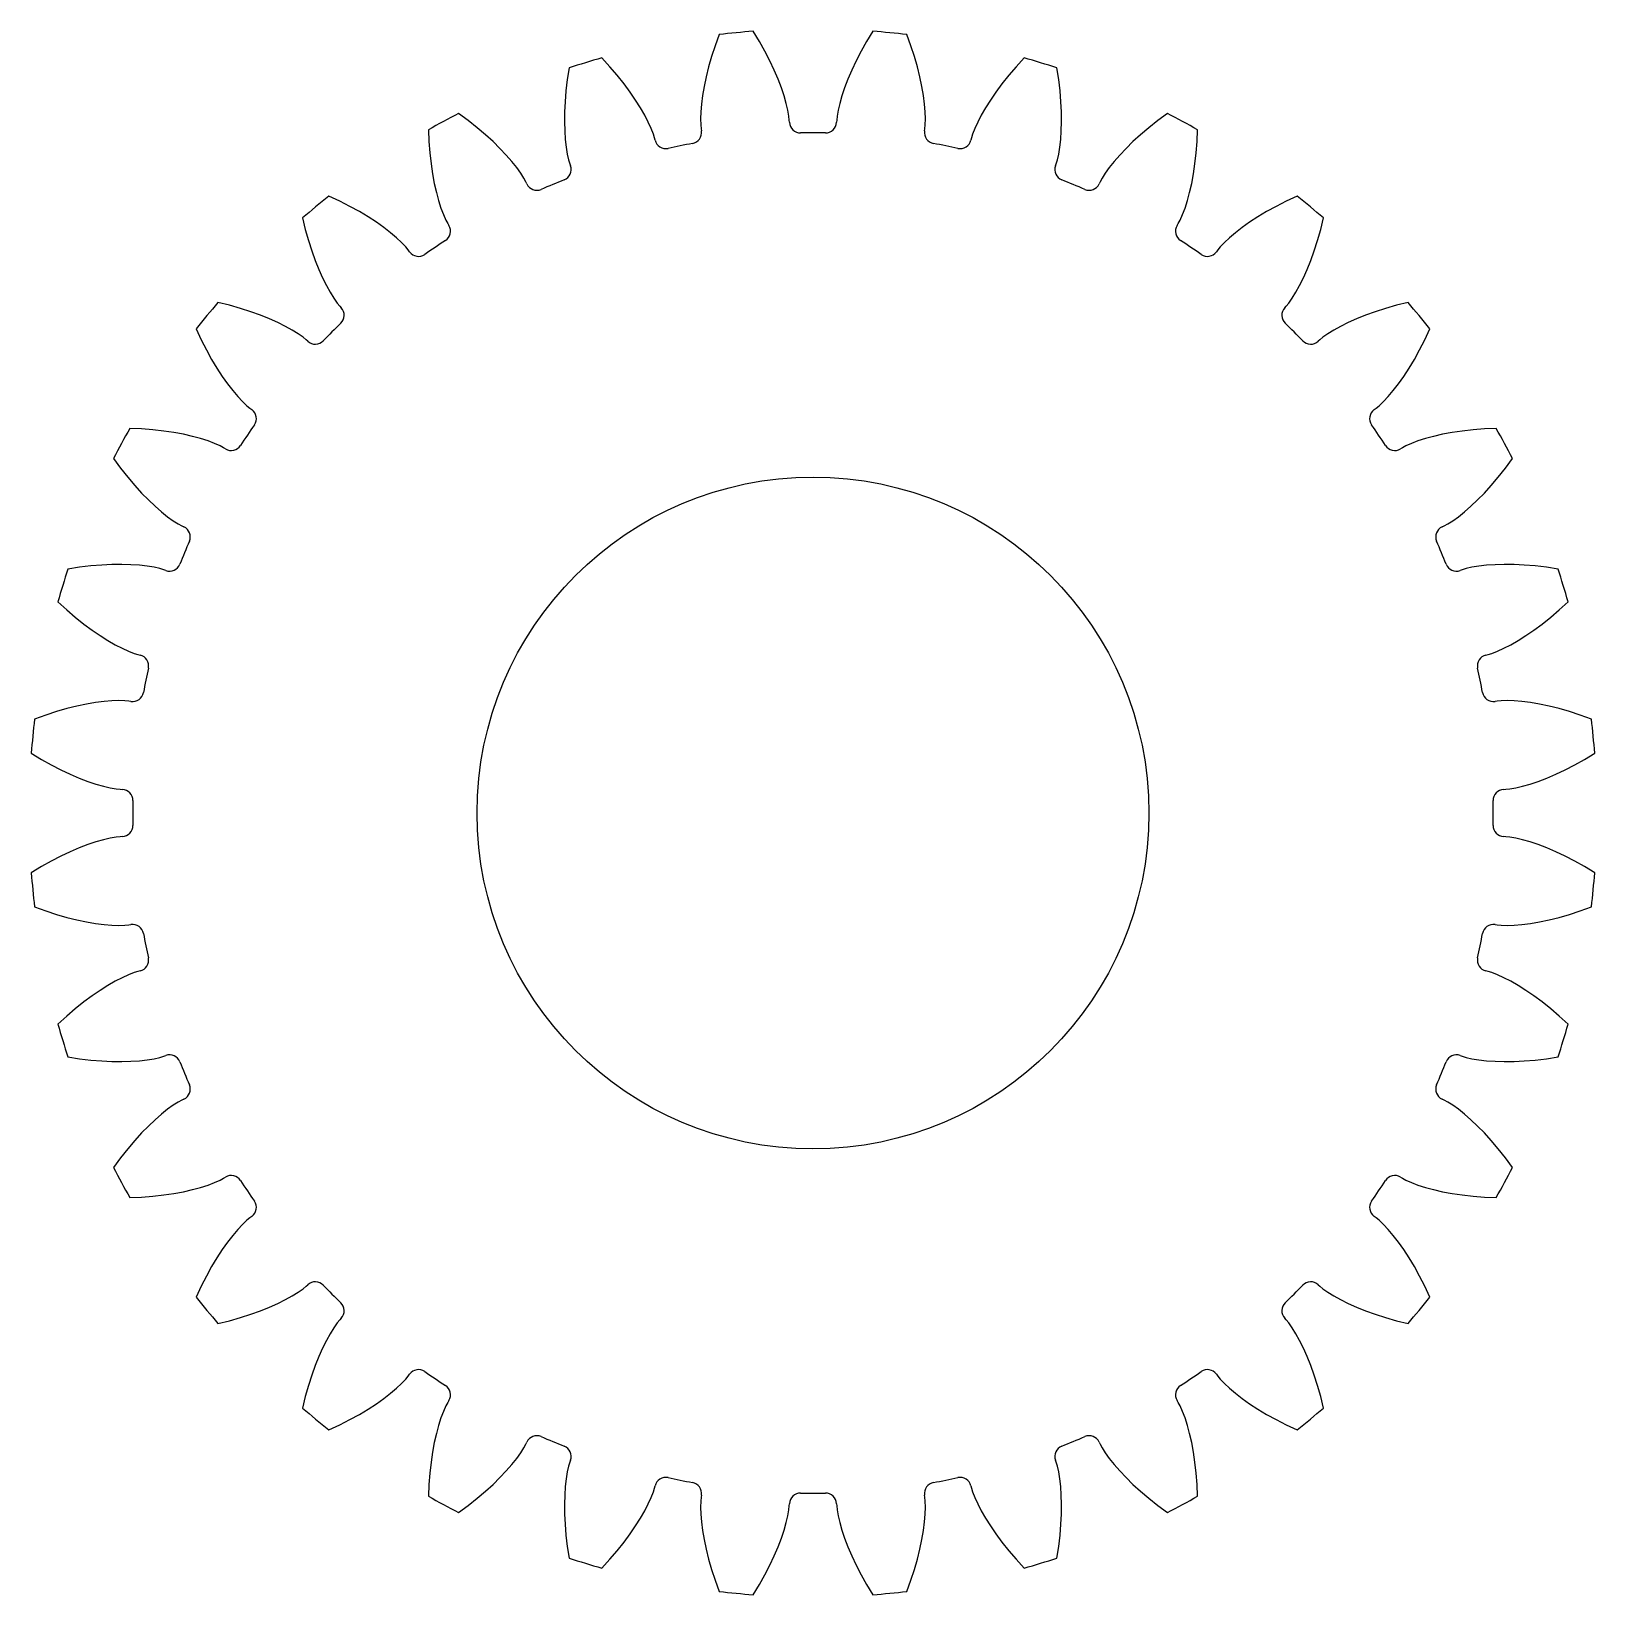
# Model space of a CAD drawing. Header units: millimetres. Extents: x -25.4 to 25.4, y -25.4 to 25.4.
import ezdxf

# ---------------------------------------------------------------- set-up
doc = ezdxf.new("R2010")
doc.units = ezdxf.units.MM

msp = doc.modelspace()

# ---------------------------------------------------------------- linework, layer by layer
at = {"layer": 'bore'}
msp.add_circle((0, 0), 10.925, dxfattribs=at)
at = {"layer": 'planet'}
for p, q in [((-3.185308, 24.954052), (-3.299758, 24.602926)), ((-3.053417, 25.316529), (-3.185308, 24.954052)), ((-1.744191, 25.09599), (-1.944263, 25.425771)), ((-1.563439, 24.773938), (-1.744191, 25.09599)), ((1.744191, 25.09599), (1.563439, 24.773938)), ((1.944263, 25.425771), (1.744191, 25.09599)), ((3.185308, 24.954052), (3.053417, 25.316529)), ((3.299758, 24.602926), (3.185308, 24.954052)), ((-6.606662, 24.273503), (-6.867227, 24.557915)), ((-3.299758, 24.602926), (-3.397267, 24.264188)), ((-1.401718, 24.460732), (-1.563439, 24.773938)), ((-1.258757, 24.15762), (-1.401718, 24.460732)), ((1.401718, 24.460732), (1.258757, 24.15762)), ((1.563439, 24.773938), (1.401718, 24.460732)), ((3.397267, 24.264188), (3.299758, 24.602926)), ((6.867227, 24.557915), (6.606662, 24.273503)), ((-7.933756, 24.234387), (-7.992397, 23.853145)), ((-6.366553, 23.992902), (-6.606662, 24.273503)), ((-6.146837, 23.717264), (-6.366553, 23.992902)), ((-3.478348, 23.939009), (-3.543526, 23.628756)), ((-3.397267, 24.264188), (-3.478348, 23.939009)), ((-1.134304, 23.866044), (-1.258757, 24.15762)), ((1.258757, 24.15762), (1.134304, 23.866044)), ((3.478348, 23.939009), (3.397267, 24.264188)), ((3.543526, 23.628756), (3.478348, 23.939009)), ((6.366553, 23.992902), (6.146837, 23.717264)), ((6.606662, 24.273503), (6.366553, 23.992902)), ((7.992397, 23.853145), (7.933756, 24.234387)), ((-8.036147, 23.486437), (-8.065698, 23.135184)), ((-7.992397, 23.853145), (-8.036147, 23.486437)), ((-5.947488, 23.447867), (-6.146837, 23.717264)), ((-5.768543, 23.186173), (-5.947488, 23.447867)), ((-3.543526, 23.628756), (-3.593352, 23.335089)), ((-1.028143, 23.58774), (-1.134304, 23.866044)), ((-0.940108, 23.324916), (-1.028143, 23.58774)), ((1.028143, 23.58774), (0.940108, 23.324916)), ((1.134304, 23.866044), (1.028143, 23.58774)), ((3.593352, 23.335089), (3.543526, 23.628756)), ((5.947488, 23.447867), (5.768543, 23.186173)), ((6.146837, 23.717264), (5.947488, 23.447867)), ((8.036147, 23.486437), (7.992397, 23.853145)), ((8.065698, 23.135184), (8.036147, 23.486437)), ((-8.065698, 23.135184), (-8.081781, 22.800436)), ((-5.610128, 22.933928), (-5.768543, 23.186173)), ((-5.472509, 22.693328), (-5.610128, 22.933928)), ((-3.628422, 23.06014), (-3.649412, 22.806846)), ((-3.593352, 23.335089), (-3.628422, 23.06014)), ((-0.870105, 23.080584), (-0.940108, 23.324916)), ((-0.818172, 22.859325), (-0.870105, 23.080584)), ((0.870105, 23.080584), (0.818172, 22.859325)), ((0.940108, 23.324916), (0.870105, 23.080584)), ((3.628422, 23.06014), (3.593352, 23.335089)), ((3.649412, 22.806846), (3.628422, 23.06014)), ((5.610128, 22.933928), (5.472509, 22.693328)), ((5.768543, 23.186173), (5.610128, 22.933928)), ((8.081781, 22.800436), (8.065698, 23.135184)), ((-11.215242, 22.518199), (-11.526287, 22.746312)), ((-10.925005, 22.289832), (-11.215242, 22.518199)), ((-8.081781, 22.800436), (-8.085179, 22.483429)), ((-8.085179, 22.483429), (-8.076757, 22.185684)), ((-5.356185, 22.467348), (-5.472509, 22.693328)), ((-5.262084, 22.260472), (-5.356185, 22.467348)), ((-3.649412, 22.806846), (-3.657182, 22.579707)), ((-3.657182, 22.579707), (-3.653076, 22.387034)), ((-3.653076, 22.387034), (-3.641272, 22.256728)), ((-0.78461, 22.669553), (-0.818172, 22.859325)), ((-0.770766, 22.539448), (-0.78461, 22.669553)), ((-0.768357, 22.468984), (-0.770766, 22.539448)), ((0.770766, 22.539448), (0.768357, 22.468984)), ((0.78461, 22.669553), (0.770766, 22.539448)), ((0.818172, 22.859325), (0.78461, 22.669553)), ((3.641272, 22.256728), (3.653076, 22.387034)), ((3.657182, 22.579707), (3.649412, 22.806846)), ((3.653076, 22.387034), (3.657182, 22.579707)), ((5.356185, 22.467348), (5.262084, 22.260472)), ((5.472509, 22.693328), (5.356185, 22.467348)), ((8.076757, 22.185684), (8.085179, 22.483429)), ((8.085179, 22.483429), (8.081781, 22.800436)), ((11.215242, 22.518199), (10.925005, 22.289832)), ((11.526287, 22.746312), (11.215242, 22.518199)), ((-12.509206, 22.220931), (-12.492343, 21.835574)), ((-10.655736, 22.062355), (-10.925005, 22.289832)), ((-10.40766, 21.837025), (-10.655736, 22.062355)), ((-8.076757, 22.185684), (-8.057513, 21.909176)), ((-8.057513, 21.909176), (-8.028685, 21.656654)), ((-5.192145, 22.080894), (-5.262084, 22.260472)), ((-5.153184, 21.95599), (-5.192145, 22.080894)), ((-5.137074, 21.88735), (-5.153184, 21.95599)), ((-3.641272, 22.256728), (-3.629889, 22.187148)), ((3.629889, 22.187148), (3.641272, 22.256728)), ((5.153184, 21.95599), (5.137074, 21.88735)), ((5.192145, 22.080894), (5.153184, 21.95599)), ((5.262084, 22.260472), (5.192145, 22.080894)), ((8.028685, 21.656654), (8.057513, 21.909176)), ((8.057513, 21.909176), (8.076757, 22.185684)), ((10.655736, 22.062355), (10.40766, 21.837025)), ((10.925005, 22.289832), (10.655736, 22.062355)), ((12.492343, 21.835574), (12.509206, 22.220931)), ((-12.492343, 21.835574), (-12.463711, 21.467377)), ((-12.463711, 21.467377), (-12.424168, 21.117108)), ((-10.1811, 21.61527), (-10.40766, 21.837025)), ((-9.976518, 21.398777), (-10.1811, 21.61527)), ((-9.794605, 21.189649), (-9.976518, 21.398777)), ((-8.028685, 21.656654), (-7.991993, 21.432364)), ((-7.991993, 21.432364), (-7.950377, 21.244194)), ((7.950377, 21.244194), (7.991993, 21.432364)), ((7.991993, 21.432364), (8.028685, 21.656654)), ((9.976518, 21.398777), (9.794605, 21.189649)), ((10.1811, 21.61527), (9.976518, 21.398777)), ((10.40766, 21.837025), (10.1811, 21.61527)), ((12.424168, 21.117108), (12.463711, 21.467377)), ((12.463711, 21.467377), (12.492343, 21.835574)), ((-12.424168, 21.117108), (-12.374637, 20.785655)), ((-9.636429, 20.990704), (-9.794605, 21.189649)), ((-9.503778, 20.806162), (-9.636429, 20.990704)), ((-7.950377, 21.244194), (-7.913378, 21.118694)), ((-7.913378, 21.118694), (-7.888639, 21.052672)), ((7.888639, 21.052672), (7.913378, 21.118694)), ((7.913378, 21.118694), (7.950377, 21.244194)), ((9.636429, 20.990704), (9.503778, 20.806162)), ((9.794605, 21.189649), (9.636429, 20.990704)), ((12.374637, 20.785655), (12.424168, 21.117108)), ((-12.374637, 20.785655), (-12.316124, 20.474076)), ((-12.316124, 20.474076), (-12.249777, 20.183695)), ((-9.400148, 20.643679), (-9.503778, 20.806162)), ((-9.337568, 20.528775), (-9.400148, 20.643679)), ((-9.308377, 20.464597), (-9.337568, 20.528775)), ((9.337568, 20.528775), (9.308377, 20.464597)), ((9.400148, 20.643679), (9.337568, 20.528775)), ((9.503778, 20.806162), (9.400148, 20.643679)), ((12.249777, 20.183695), (12.316124, 20.474076)), ((12.316124, 20.474076), (12.374637, 20.785655)), ((-15.392827, 19.897533), (-15.742398, 20.060581)), ((-15.063614, 19.730177), (-15.392827, 19.897533)), ((-12.249777, 20.183695), (-12.176958, 19.916255)), ((-12.176958, 19.916255), (-12.099419, 19.674208)), ((12.099419, 19.674208), (12.176958, 19.916255)), ((12.176958, 19.916255), (12.249777, 20.183695)), ((15.392827, 19.897533), (15.063614, 19.730177)), ((15.742398, 20.060581), (15.392827, 19.897533)), ((-16.603933, 19.353537), (-16.512216, 18.978874)), ((-14.755141, 19.559602), (-15.063614, 19.730177)), ((-14.467872, 19.386999), (-14.755141, 19.559602)), ((-14.202403, 19.213705), (-14.467872, 19.386999)), ((-12.099419, 19.674208), (-12.019675, 19.461386)), ((-12.019675, 19.461386), (-11.942149, 19.284951)), ((11.942149, 19.284951), (12.019675, 19.461386)), ((12.019675, 19.461386), (12.099419, 19.674208)), ((14.467872, 19.386999), (14.202403, 19.213705)), ((14.755141, 19.559602), (14.467872, 19.386999)), ((15.063614, 19.730177), (14.755141, 19.559602)), ((16.512216, 18.978874), (16.603933, 19.353537)), ((-16.512216, 18.978874), (-16.412301, 18.623338)), ((-13.959516, 19.041284), (-14.202403, 19.213705)), ((-13.7403, 18.871663), (-13.959516, 19.041284)), ((-13.546351, 18.707399), (-13.7403, 18.871663)), ((-11.942149, 19.284951), (-11.881378, 19.169081)), ((-11.881378, 19.169081), (-11.844234, 19.109154)), ((11.844234, 19.109154), (11.881378, 19.169081)), ((11.881378, 19.169081), (11.942149, 19.284951)), ((13.7403, 18.871663), (13.546351, 18.707399)), ((13.959516, 19.041284), (13.7403, 18.871663)), ((14.202403, 19.213705), (13.959516, 19.041284)), ((16.412301, 18.623338), (16.512216, 18.978874)), ((-16.412301, 18.623338), (-16.305185, 18.287514)), ((-13.380246, 18.552282), (-13.546351, 18.707399)), ((-13.246909, 18.413139), (-13.380246, 18.552282)), ((-13.163115, 18.312651), (-13.246909, 18.413139)), ((-13.121964, 18.255402), (-13.163115, 18.312651)), ((13.163115, 18.312651), (13.121964, 18.255402)), ((13.246909, 18.413139), (13.163115, 18.312651)), ((13.380246, 18.552282), (13.246909, 18.413139)), ((13.546351, 18.707399), (13.380246, 18.552282)), ((16.305185, 18.287514), (16.412301, 18.623338)), ((-16.305185, 18.287514), (-16.191941, 17.972092)), ((-16.191941, 17.972092), (-16.073767, 17.677915)), ((16.073767, 17.677915), (16.191941, 17.972092)), ((16.191941, 17.972092), (16.305185, 18.287514)), ((-16.073767, 17.677915), (-15.952044, 17.406058)), ((-15.952044, 17.406058), (-15.82845, 17.157963)), ((15.82845, 17.157963), (15.952044, 17.406058)), ((15.952044, 17.406058), (16.073767, 17.677915)), ((-15.82845, 17.157963), (-15.70518, 16.935695)), ((-15.70518, 16.935695), (-15.585449, 16.742519)), ((15.585449, 16.742519), (15.70518, 16.935695)), ((15.70518, 16.935695), (15.82845, 17.157963)), ((-18.978874, 16.512216), (-19.353537, 16.603933)), ((-18.623338, 16.412301), (-18.978874, 16.512216)), ((-18.287514, 16.305185), (-18.623338, 16.412301)), ((-17.972092, 16.191941), (-18.287514, 16.305185)), ((-15.585449, 16.742519), (-15.474992, 16.584598)), ((-15.474992, 16.584598), (-15.392783, 16.482811)), ((-15.392783, 16.482811), (-15.344661, 16.431281)), ((15.344661, 16.431281), (15.392783, 16.482811)), ((15.392783, 16.482811), (15.474992, 16.584598)), ((15.474992, 16.584598), (15.585449, 16.742519)), ((18.287514, 16.305185), (17.972092, 16.191941)), ((18.623338, 16.412301), (18.287514, 16.305185)), ((18.978874, 16.512216), (18.623338, 16.412301)), ((19.353537, 16.603933), (18.978874, 16.512216)), ((-17.677915, 16.073767), (-17.972092, 16.191941)), ((-17.406058, 15.952044), (-17.677915, 16.073767)), ((-17.157963, 15.82845), (-17.406058, 15.952044)), ((-16.935695, 15.70518), (-17.157963, 15.82845)), ((17.157963, 15.82845), (16.935695, 15.70518)), ((17.406058, 15.952044), (17.157963, 15.82845)), ((17.677915, 16.073767), (17.406058, 15.952044)), ((17.972092, 16.191941), (17.677915, 16.073767)), ((-20.060581, 15.742398), (-19.897533, 15.392827)), ((-19.897533, 15.392827), (-19.730177, 15.063614)), ((-16.742519, 15.585449), (-16.935695, 15.70518)), ((-16.584598, 15.474992), (-16.742519, 15.585449)), ((-16.482811, 15.392783), (-16.584598, 15.474992)), ((-16.431281, 15.344661), (-16.482811, 15.392783)), ((16.482811, 15.392783), (16.431281, 15.344661)), ((16.584598, 15.474992), (16.482811, 15.392783)), ((16.742519, 15.585449), (16.584598, 15.474992)), ((16.935695, 15.70518), (16.742519, 15.585449)), ((19.730177, 15.063614), (19.897533, 15.392827)), ((19.897533, 15.392827), (20.060581, 15.742398)), ((-19.730177, 15.063614), (-19.559602, 14.755141)), ((-19.559602, 14.755141), (-19.386999, 14.467872)), ((19.386999, 14.467872), (19.559602, 14.755141)), ((19.559602, 14.755141), (19.730177, 15.063614)), ((-19.386999, 14.467872), (-19.213705, 14.202403)), ((19.213705, 14.202403), (19.386999, 14.467872)), ((-19.213705, 14.202403), (-19.041284, 13.959516)), ((-19.041284, 13.959516), (-18.871663, 13.7403)), ((-18.871663, 13.7403), (-18.707399, 13.546351)), ((18.707399, 13.546351), (18.871663, 13.7403)), ((18.871663, 13.7403), (19.041284, 13.959516)), ((19.041284, 13.959516), (19.213705, 14.202403)), ((-18.707399, 13.546351), (-18.552282, 13.380246)), ((-18.552282, 13.380246), (-18.413139, 13.246909)), ((-18.413139, 13.246909), (-18.312651, 13.163115)), ((18.312651, 13.163115), (18.413139, 13.246909)), ((18.413139, 13.246909), (18.552282, 13.380246)), ((18.552282, 13.380246), (18.707399, 13.546351)), ((-18.312651, 13.163115), (-18.255402, 13.121964)), ((18.255402, 13.121964), (18.312651, 13.163115)), ((-21.835574, 12.492343), (-22.220931, 12.509206)), ((-21.467377, 12.463711), (-21.835574, 12.492343)), ((-21.117108, 12.424168), (-21.467377, 12.463711)), ((-20.785655, 12.374637), (-21.117108, 12.424168)), ((-20.474076, 12.316124), (-20.785655, 12.374637)), ((-20.183695, 12.249777), (-20.474076, 12.316124)), ((-19.916255, 12.176958), (-20.183695, 12.249777)), ((20.183695, 12.249777), (19.916255, 12.176958)), ((20.474076, 12.316124), (20.183695, 12.249777)), ((20.785655, 12.374637), (20.474076, 12.316124)), ((21.117108, 12.424168), (20.785655, 12.374637)), ((21.467377, 12.463711), (21.117108, 12.424168)), ((21.835574, 12.492343), (21.467377, 12.463711)), ((22.220931, 12.509206), (21.835574, 12.492343)), ((-19.674208, 12.099419), (-19.916255, 12.176958)), ((-19.461386, 12.019675), (-19.674208, 12.099419)), ((-19.284951, 11.942149), (-19.461386, 12.019675)), ((-19.169081, 11.881378), (-19.284951, 11.942149)), ((-19.109154, 11.844234), (-19.169081, 11.881378)), ((19.169081, 11.881378), (19.109154, 11.844234)), ((19.284951, 11.942149), (19.169081, 11.881378)), ((19.461386, 12.019675), (19.284951, 11.942149)), ((19.674208, 12.099419), (19.461386, 12.019675)), ((19.916255, 12.176958), (19.674208, 12.099419)), ((-22.746312, 11.526287), (-22.518199, 11.215242)), ((-22.518199, 11.215242), (-22.289832, 10.925005)), ((22.289832, 10.925005), (22.518199, 11.215242)), ((22.518199, 11.215242), (22.746312, 11.526287)), ((-22.289832, 10.925005), (-22.062355, 10.655736)), ((22.062355, 10.655736), (22.289832, 10.925005)), ((-22.062355, 10.655736), (-21.837025, 10.40766)), ((-21.837025, 10.40766), (-21.61527, 10.1811)), ((-21.61527, 10.1811), (-21.398777, 9.976518)), ((21.398777, 9.976518), (21.61527, 10.1811)), ((21.61527, 10.1811), (21.837025, 10.40766)), ((21.837025, 10.40766), (22.062355, 10.655736)), ((-21.398777, 9.976518), (-21.189649, 9.794605)), ((-21.189649, 9.794605), (-20.990704, 9.636429)), ((20.990704, 9.636429), (21.189649, 9.794605)), ((21.189649, 9.794605), (21.398777, 9.976518)), ((-20.990704, 9.636429), (-20.806162, 9.503778)), ((-20.806162, 9.503778), (-20.643679, 9.400148)), ((-20.643679, 9.400148), (-20.528775, 9.337568)), ((-20.528775, 9.337568), (-20.464597, 9.308377)), ((20.464597, 9.308377), (20.528775, 9.337568)), ((20.528775, 9.337568), (20.643679, 9.400148)), ((20.643679, 9.400148), (20.806162, 9.503778)), ((20.806162, 9.503778), (20.990704, 9.636429)), ((-23.853145, 7.992397), (-24.234387, 7.933756)), ((-23.486437, 8.036147), (-23.853145, 7.992397)), ((-23.135184, 8.065698), (-23.486437, 8.036147)), ((-22.800436, 8.081781), (-23.135184, 8.065698)), ((-22.483429, 8.085179), (-22.800436, 8.081781)), ((-22.185684, 8.076757), (-22.483429, 8.085179)), ((-21.909176, 8.057513), (-22.185684, 8.076757)), ((-21.656654, 8.028685), (-21.909176, 8.057513)), ((-21.432364, 7.991993), (-21.656654, 8.028685)), ((-21.244194, 7.950377), (-21.432364, 7.991993)), ((-21.118694, 7.913378), (-21.244194, 7.950377)), ((-21.052672, 7.888639), (-21.118694, 7.913378)), ((21.118694, 7.913378), (21.052672, 7.888639)), ((21.244194, 7.950377), (21.118694, 7.913378)), ((21.432364, 7.991993), (21.244194, 7.950377)), ((21.656654, 8.028685), (21.432364, 7.991993)), ((21.909176, 8.057513), (21.656654, 8.028685)), ((22.185684, 8.076757), (21.909176, 8.057513)), ((22.483429, 8.085179), (22.185684, 8.076757)), ((22.800436, 8.081781), (22.483429, 8.085179)), ((23.135184, 8.065698), (22.800436, 8.081781)), ((23.486437, 8.036147), (23.135184, 8.065698)), ((23.853145, 7.992397), (23.486437, 8.036147)), ((24.234387, 7.933756), (23.853145, 7.992397)), ((-24.557915, 6.867227), (-24.273503, 6.606662)), ((24.273503, 6.606662), (24.557915, 6.867227)), ((-24.273503, 6.606662), (-23.992902, 6.366553)), ((-23.992902, 6.366553), (-23.717264, 6.146837)), ((-23.717264, 6.146837), (-23.447867, 5.947488)), ((23.447867, 5.947488), (23.717264, 6.146837)), ((23.717264, 6.146837), (23.992902, 6.366553)), ((23.992902, 6.366553), (24.273503, 6.606662)), ((-23.447867, 5.947488), (-23.186173, 5.768543)), ((-23.186173, 5.768543), (-22.933928, 5.610128)), ((-22.933928, 5.610128), (-22.693328, 5.472509)), ((22.693328, 5.472509), (22.933928, 5.610128)), ((22.933928, 5.610128), (23.186173, 5.768543)), ((23.186173, 5.768543), (23.447867, 5.947488)), ((-22.693328, 5.472509), (-22.467348, 5.356185)), ((-22.467348, 5.356185), (-22.260472, 5.262084)), ((-22.260472, 5.262084), (-22.080894, 5.192145)), ((-22.080894, 5.192145), (-21.95599, 5.153184)), ((-21.95599, 5.153184), (-21.88735, 5.137074)), ((21.88735, 5.137074), (21.95599, 5.153184)), ((21.95599, 5.153184), (22.080894, 5.192145)), ((22.080894, 5.192145), (22.260472, 5.262084)), ((22.260472, 5.262084), (22.467348, 5.356185)), ((22.467348, 5.356185), (22.693328, 5.472509)), ((-23.335089, 3.593352), (-23.628756, 3.543526)), ((-23.06014, 3.628422), (-23.335089, 3.593352)), ((-22.806846, 3.649412), (-23.06014, 3.628422)), ((-22.579707, 3.657182), (-22.806846, 3.649412)), ((-22.387034, 3.653076), (-22.579707, 3.657182)), ((-22.256728, 3.641272), (-22.387034, 3.653076)), ((-22.187148, 3.629889), (-22.256728, 3.641272)), ((22.256728, 3.641272), (22.187148, 3.629889)), ((22.387034, 3.653076), (22.256728, 3.641272)), ((22.579707, 3.657182), (22.387034, 3.653076)), ((22.806846, 3.649412), (22.579707, 3.657182)), ((23.06014, 3.628422), (22.806846, 3.649412)), ((23.335089, 3.593352), (23.06014, 3.628422)), ((23.628756, 3.543526), (23.335089, 3.593352)), ((-24.954052, 3.185308), (-25.316529, 3.053417)), ((-24.602926, 3.299758), (-24.954052, 3.185308)), ((-24.264188, 3.397267), (-24.602926, 3.299758)), ((-23.939009, 3.478348), (-24.264188, 3.397267)), ((-23.628756, 3.543526), (-23.939009, 3.478348)), ((23.939009, 3.478348), (23.628756, 3.543526)), ((24.264188, 3.397267), (23.939009, 3.478348)), ((24.602926, 3.299758), (24.264188, 3.397267)), ((24.954052, 3.185308), (24.602926, 3.299758)), ((25.316529, 3.053417), (24.954052, 3.185308)), ((-25.425771, 1.944263), (-25.09599, 1.744191)), ((-25.09599, 1.744191), (-24.773938, 1.563439)), ((-24.773938, 1.563439), (-24.460732, 1.401718)), ((24.460732, 1.401718), (24.773938, 1.563439)), ((24.773938, 1.563439), (25.09599, 1.744191)), ((25.09599, 1.744191), (25.425771, 1.944263)), ((-24.460732, 1.401718), (-24.15762, 1.258757)), ((-24.15762, 1.258757), (-23.866044, 1.134304)), ((-23.866044, 1.134304), (-23.58774, 1.028143)), ((-23.58774, 1.028143), (-23.324916, 0.940108)), ((23.324916, 0.940108), (23.58774, 1.028143)), ((23.58774, 1.028143), (23.866044, 1.134304)), ((23.866044, 1.134304), (24.15762, 1.258757)), ((24.15762, 1.258757), (24.460732, 1.401718)), ((-23.324916, 0.940108), (-23.080584, 0.870105)), ((-23.080584, 0.870105), (-22.859325, 0.818172)), ((-22.859325, 0.818172), (-22.669553, 0.78461)), ((-22.669553, 0.78461), (-22.539448, 0.770766)), ((-22.539448, 0.770766), (-22.468984, 0.768357)), ((22.468984, 0.768357), (22.539448, 0.770766)), ((22.539448, 0.770766), (22.669553, 0.78461)), ((22.669553, 0.78461), (22.859325, 0.818172)), ((22.859325, 0.818172), (23.080584, 0.870105)), ((23.080584, 0.870105), (23.324916, 0.940108)), ((-23.324916, -0.940108), (-23.58774, -1.028143)), ((-23.080584, -0.870105), (-23.324916, -0.940108)), ((-22.859325, -0.818172), (-23.080584, -0.870105)), ((-22.669553, -0.78461), (-22.859325, -0.818172)), ((-22.539448, -0.770766), (-22.669553, -0.78461)), ((-22.468984, -0.768357), (-22.539448, -0.770766)), ((22.539448, -0.770766), (22.468984, -0.768357)), ((22.669553, -0.78461), (22.539448, -0.770766)), ((22.859325, -0.818172), (22.669553, -0.78461)), ((23.080584, -0.870105), (22.859325, -0.818172)), ((23.324916, -0.940108), (23.080584, -0.870105)), ((23.58774, -1.028143), (23.324916, -0.940108)), ((-24.460732, -1.401718), (-24.773938, -1.563439)), ((-24.15762, -1.258757), (-24.460732, -1.401718)), ((-23.866044, -1.134304), (-24.15762, -1.258757)), ((-23.58774, -1.028143), (-23.866044, -1.134304)), ((23.866044, -1.134304), (23.58774, -1.028143)), ((24.15762, -1.258757), (23.866044, -1.134304)), ((24.460732, -1.401718), (24.15762, -1.258757)), ((24.773938, -1.563439), (24.460732, -1.401718)), ((-25.09599, -1.744191), (-25.425771, -1.944263)), ((-24.773938, -1.563439), (-25.09599, -1.744191)), ((25.09599, -1.744191), (24.773938, -1.563439)), ((25.425771, -1.944263), (25.09599, -1.744191)), ((-25.316529, -3.053417), (-24.954052, -3.185308)), ((-24.954052, -3.185308), (-24.602926, -3.299758)), ((-24.602926, -3.299758), (-24.264188, -3.397267)), ((-24.264188, -3.397267), (-23.939009, -3.478348)), ((-23.939009, -3.478348), (-23.628756, -3.543526)), ((-23.628756, -3.543526), (-23.335089, -3.593352)), ((23.335089, -3.593352), (23.628756, -3.543526)), ((23.628756, -3.543526), (23.939009, -3.478348)), ((23.939009, -3.478348), (24.264188, -3.397267)), ((24.264188, -3.397267), (24.602926, -3.299758)), ((24.602926, -3.299758), (24.954052, -3.185308)), ((24.954052, -3.185308), (25.316529, -3.053417)), ((-23.335089, -3.593352), (-23.06014, -3.628422)), ((-23.06014, -3.628422), (-22.806846, -3.649412)), ((-22.806846, -3.649412), (-22.579707, -3.657182)), ((-22.579707, -3.657182), (-22.387034, -3.653076)), ((-22.387034, -3.653076), (-22.256728, -3.641272)), ((-22.256728, -3.641272), (-22.187148, -3.629889)), ((22.187148, -3.629889), (22.256728, -3.641272)), ((22.256728, -3.641272), (22.387034, -3.653076)), ((22.387034, -3.653076), (22.579707, -3.657182)), ((22.579707, -3.657182), (22.806846, -3.649412)), ((22.806846, -3.649412), (23.06014, -3.628422)), ((23.06014, -3.628422), (23.335089, -3.593352)), ((-22.693328, -5.472509), (-22.933928, -5.610128)), ((-22.467348, -5.356185), (-22.693328, -5.472509)), ((-22.260472, -5.262084), (-22.467348, -5.356185)), ((-22.080894, -5.192145), (-22.260472, -5.262084)), ((-21.95599, -5.153184), (-22.080894, -5.192145)), ((-21.88735, -5.137074), (-21.95599, -5.153184)), ((21.95599, -5.153184), (21.88735, -5.137074)), ((22.080894, -5.192145), (21.95599, -5.153184)), ((22.260472, -5.262084), (22.080894, -5.192145)), ((22.467348, -5.356185), (22.260472, -5.262084)), ((22.693328, -5.472509), (22.467348, -5.356185)), ((22.933928, -5.610128), (22.693328, -5.472509)), ((-23.447867, -5.947488), (-23.717264, -6.146837)), ((-23.186173, -5.768543), (-23.447867, -5.947488)), ((-22.933928, -5.610128), (-23.186173, -5.768543)), ((23.186173, -5.768543), (22.933928, -5.610128)), ((23.447867, -5.947488), (23.186173, -5.768543)), ((23.717264, -6.146837), (23.447867, -5.947488)), ((-24.273503, -6.606662), (-24.557915, -6.867227)), ((-23.992902, -6.366553), (-24.273503, -6.606662)), ((-23.717264, -6.146837), (-23.992902, -6.366553)), ((23.992902, -6.366553), (23.717264, -6.146837)), ((24.273503, -6.606662), (23.992902, -6.366553)), ((24.557915, -6.867227), (24.273503, -6.606662)), ((-24.234387, -7.933756), (-23.853145, -7.992397)), ((-23.853145, -7.992397), (-23.486437, -8.036147)), ((-23.486437, -8.036147), (-23.135184, -8.065698)), ((-23.135184, -8.065698), (-22.800436, -8.081781)), ((-22.800436, -8.081781), (-22.483429, -8.085179)), ((-22.483429, -8.085179), (-22.185684, -8.076757)), ((-22.185684, -8.076757), (-21.909176, -8.057513)), ((-21.909176, -8.057513), (-21.656654, -8.028685)), ((-21.656654, -8.028685), (-21.432364, -7.991993)), ((-21.432364, -7.991993), (-21.244194, -7.950377)), ((-21.244194, -7.950377), (-21.118694, -7.913378)), ((-21.118694, -7.913378), (-21.052672, -7.888639)), ((21.052672, -7.888639), (21.118694, -7.913378)), ((21.118694, -7.913378), (21.244194, -7.950377)), ((21.244194, -7.950377), (21.432364, -7.991993)), ((21.432364, -7.991993), (21.656654, -8.028685)), ((21.656654, -8.028685), (21.909176, -8.057513)), ((21.909176, -8.057513), (22.185684, -8.076757)), ((22.185684, -8.076757), (22.483429, -8.085179)), ((22.483429, -8.085179), (22.800436, -8.081781)), ((22.800436, -8.081781), (23.135184, -8.065698)), ((23.135184, -8.065698), (23.486437, -8.036147)), ((23.486437, -8.036147), (23.853145, -7.992397)), ((23.853145, -7.992397), (24.234387, -7.933756)), ((-20.990704, -9.636429), (-21.189649, -9.794605)), ((-20.806162, -9.503778), (-20.990704, -9.636429)), ((-20.643679, -9.400148), (-20.806162, -9.503778)), ((-20.528775, -9.337568), (-20.643679, -9.400148)), ((-20.464597, -9.308377), (-20.528775, -9.337568)), ((20.528775, -9.337568), (20.464597, -9.308377)), ((20.643679, -9.400148), (20.528775, -9.337568)), ((20.806162, -9.503778), (20.643679, -9.400148)), ((20.990704, -9.636429), (20.806162, -9.503778)), ((21.189649, -9.794605), (20.990704, -9.636429)), ((-21.398777, -9.976518), (-21.61527, -10.1811)), ((-21.189649, -9.794605), (-21.398777, -9.976518)), ((21.398777, -9.976518), (21.189649, -9.794605)), ((21.61527, -10.1811), (21.398777, -9.976518)), ((-22.062355, -10.655736), (-22.289832, -10.925005)), ((-21.837025, -10.40766), (-22.062355, -10.655736)), ((-21.61527, -10.1811), (-21.837025, -10.40766)), ((21.837025, -10.40766), (21.61527, -10.1811)), ((22.062355, -10.655736), (21.837025, -10.40766)), ((22.289832, -10.925005), (22.062355, -10.655736)), ((-22.289832, -10.925005), (-22.518199, -11.215242)), ((22.518199, -11.215242), (22.289832, -10.925005)), ((-22.518199, -11.215242), (-22.746312, -11.526287)), ((22.746312, -11.526287), (22.518199, -11.215242)), ((-20.183695, -12.249777), (-19.916255, -12.176958)), ((-19.916255, -12.176958), (-19.674208, -12.099419)), ((-19.674208, -12.099419), (-19.461386, -12.019675)), ((-19.461386, -12.019675), (-19.284951, -11.942149)), ((-19.284951, -11.942149), (-19.169081, -11.881378)), ((-19.169081, -11.881378), (-19.109154, -11.844234)), ((19.109154, -11.844234), (19.169081, -11.881378)), ((19.169081, -11.881378), (19.284951, -11.942149)), ((19.284951, -11.942149), (19.461386, -12.019675)), ((19.461386, -12.019675), (19.674208, -12.099419)), ((19.674208, -12.099419), (19.916255, -12.176958)), ((19.916255, -12.176958), (20.183695, -12.249777)), ((-22.220931, -12.509206), (-21.835574, -12.492343)), ((-21.835574, -12.492343), (-21.467377, -12.463711)), ((-21.467377, -12.463711), (-21.117108, -12.424168)), ((-21.117108, -12.424168), (-20.785655, -12.374637)), ((-20.785655, -12.374637), (-20.474076, -12.316124)), ((-20.474076, -12.316124), (-20.183695, -12.249777)), ((20.183695, -12.249777), (20.474076, -12.316124)), ((20.474076, -12.316124), (20.785655, -12.374637)), ((20.785655, -12.374637), (21.117108, -12.424168)), ((21.117108, -12.424168), (21.467377, -12.463711)), ((21.467377, -12.463711), (21.835574, -12.492343)), ((21.835574, -12.492343), (22.220931, -12.509206)), ((-18.312651, -13.163115), (-18.413139, -13.246909)), ((-18.255402, -13.121964), (-18.312651, -13.163115)), ((18.312651, -13.163115), (18.255402, -13.121964)), ((18.413139, -13.246909), (18.312651, -13.163115)), ((-18.707399, -13.546351), (-18.871663, -13.7403)), ((-18.552282, -13.380246), (-18.707399, -13.546351)), ((-18.413139, -13.246909), (-18.552282, -13.380246)), ((18.552282, -13.380246), (18.413139, -13.246909)), ((18.707399, -13.546351), (18.552282, -13.380246)), ((18.871663, -13.7403), (18.707399, -13.546351)), ((-19.213705, -14.202403), (-19.386999, -14.467872)), ((-19.041284, -13.959516), (-19.213705, -14.202403)), ((-18.871663, -13.7403), (-19.041284, -13.959516)), ((19.041284, -13.959516), (18.871663, -13.7403)), ((19.213705, -14.202403), (19.041284, -13.959516)), ((19.386999, -14.467872), (19.213705, -14.202403)), ((-19.386999, -14.467872), (-19.559602, -14.755141)), ((19.559602, -14.755141), (19.386999, -14.467872)), ((-19.730177, -15.063614), (-19.897533, -15.392827)), ((-19.559602, -14.755141), (-19.730177, -15.063614)), ((19.730177, -15.063614), (19.559602, -14.755141)), ((19.897533, -15.392827), (19.730177, -15.063614)), ((-19.897533, -15.392827), (-20.060581, -15.742398)), ((-17.157963, -15.82845), (-16.935695, -15.70518)), ((-16.935695, -15.70518), (-16.742519, -15.585449)), ((-16.742519, -15.585449), (-16.584598, -15.474992)), ((-16.584598, -15.474992), (-16.482811, -15.392783)), ((-16.482811, -15.392783), (-16.431281, -15.344661)), ((16.431281, -15.344661), (16.482811, -15.392783)), ((16.482811, -15.392783), (16.584598, -15.474992)), ((16.584598, -15.474992), (16.742519, -15.585449)), ((16.742519, -15.585449), (16.935695, -15.70518)), ((16.935695, -15.70518), (17.157963, -15.82845)), ((20.060581, -15.742398), (19.897533, -15.392827)), ((-18.287514, -16.305185), (-17.972092, -16.191941)), ((-17.972092, -16.191941), (-17.677915, -16.073767)), ((-17.677915, -16.073767), (-17.406058, -15.952044)), ((-17.406058, -15.952044), (-17.157963, -15.82845)), ((17.157963, -15.82845), (17.406058, -15.952044)), ((17.406058, -15.952044), (17.677915, -16.073767)), ((17.677915, -16.073767), (17.972092, -16.191941)), ((17.972092, -16.191941), (18.287514, -16.305185)), ((-19.353537, -16.603933), (-18.978874, -16.512216)), ((-18.978874, -16.512216), (-18.623338, -16.412301)), ((-18.623338, -16.412301), (-18.287514, -16.305185)), ((-15.585449, -16.742519), (-15.70518, -16.935695)), ((-15.474992, -16.584598), (-15.585449, -16.742519)), ((-15.392783, -16.482811), (-15.474992, -16.584598)), ((-15.344661, -16.431281), (-15.392783, -16.482811)), ((15.392783, -16.482811), (15.344661, -16.431281)), ((15.474992, -16.584598), (15.392783, -16.482811)), ((15.585449, -16.742519), (15.474992, -16.584598)), ((15.70518, -16.935695), (15.585449, -16.742519)), ((18.287514, -16.305185), (18.623338, -16.412301)), ((18.623338, -16.412301), (18.978874, -16.512216)), ((18.978874, -16.512216), (19.353537, -16.603933)), ((-15.82845, -17.157963), (-15.952044, -17.406058)), ((-15.70518, -16.935695), (-15.82845, -17.157963)), ((15.82845, -17.157963), (15.70518, -16.935695)), ((15.952044, -17.406058), (15.82845, -17.157963)), ((-16.073767, -17.677915), (-16.191941, -17.972092)), ((-15.952044, -17.406058), (-16.073767, -17.677915)), ((16.073767, -17.677915), (15.952044, -17.406058)), ((16.191941, -17.972092), (16.073767, -17.677915)), ((-16.305185, -18.287514), (-16.412301, -18.623338)), ((-16.191941, -17.972092), (-16.305185, -18.287514)), ((-13.163115, -18.312651), (-13.121964, -18.255402)), ((13.121964, -18.255402), (13.163115, -18.312651)), ((16.305185, -18.287514), (16.191941, -17.972092)), ((16.412301, -18.623338), (16.305185, -18.287514)), ((-16.412301, -18.623338), (-16.512216, -18.978874)), ((-13.7403, -18.871663), (-13.546351, -18.707399)), ((-13.546351, -18.707399), (-13.380246, -18.552282)), ((-13.380246, -18.552282), (-13.246909, -18.413139)), ((-13.246909, -18.413139), (-13.163115, -18.312651)), ((13.163115, -18.312651), (13.246909, -18.413139)), ((13.246909, -18.413139), (13.380246, -18.552282)), ((13.380246, -18.552282), (13.546351, -18.707399)), ((13.546351, -18.707399), (13.7403, -18.871663)), ((16.512216, -18.978874), (16.412301, -18.623338)), ((-16.512216, -18.978874), (-16.603933, -19.353537)), ((-14.467872, -19.386999), (-14.202403, -19.213705)), ((-14.202403, -19.213705), (-13.959516, -19.041284)), ((-13.959516, -19.041284), (-13.7403, -18.871663)), ((-11.942149, -19.284951), (-12.019675, -19.461386)), ((-11.881378, -19.169081), (-11.942149, -19.284951)), ((-11.844234, -19.109154), (-11.881378, -19.169081)), ((11.881378, -19.169081), (11.844234, -19.109154)), ((11.942149, -19.284951), (11.881378, -19.169081)), ((12.019675, -19.461386), (11.942149, -19.284951)), ((13.7403, -18.871663), (13.959516, -19.041284)), ((13.959516, -19.041284), (14.202403, -19.213705)), ((14.202403, -19.213705), (14.467872, -19.386999)), ((16.603933, -19.353537), (16.512216, -18.978874)), ((-15.392827, -19.897533), (-15.063614, -19.730177)), ((-15.063614, -19.730177), (-14.755141, -19.559602)), ((-14.755141, -19.559602), (-14.467872, -19.386999)), ((-12.099419, -19.674208), (-12.176958, -19.916255)), ((-12.019675, -19.461386), (-12.099419, -19.674208)), ((12.099419, -19.674208), (12.019675, -19.461386)), ((12.176958, -19.916255), (12.099419, -19.674208)), ((14.467872, -19.386999), (14.755141, -19.559602)), ((14.755141, -19.559602), (15.063614, -19.730177)), ((15.063614, -19.730177), (15.392827, -19.897533)), ((-15.742398, -20.060581), (-15.392827, -19.897533)), ((-12.249777, -20.183695), (-12.316124, -20.474076)), ((-12.176958, -19.916255), (-12.249777, -20.183695)), ((12.249777, -20.183695), (12.176958, -19.916255)), ((12.316124, -20.474076), (12.249777, -20.183695)), ((15.392827, -19.897533), (15.742398, -20.060581)), ((-12.374637, -20.785655), (-12.424168, -21.117108)), ((-12.316124, -20.474076), (-12.374637, -20.785655)), ((-9.636429, -20.990704), (-9.503778, -20.806162)), ((-9.503778, -20.806162), (-9.400148, -20.643679)), ((-9.400148, -20.643679), (-9.337568, -20.528775)), ((-9.337568, -20.528775), (-9.308377, -20.464597)), ((9.308377, -20.464597), (9.337568, -20.528775)), ((9.337568, -20.528775), (9.400148, -20.643679)), ((9.400148, -20.643679), (9.503778, -20.806162)), ((9.503778, -20.806162), (9.636429, -20.990704)), ((12.374637, -20.785655), (12.316124, -20.474076)), ((12.424168, -21.117108), (12.374637, -20.785655)), ((-12.424168, -21.117108), (-12.463711, -21.467377)), ((-9.976518, -21.398777), (-9.794605, -21.189649)), ((-9.794605, -21.189649), (-9.636429, -20.990704)), ((-7.950377, -21.244194), (-7.991993, -21.432364)), ((-7.913378, -21.118694), (-7.950377, -21.244194)), ((-7.888639, -21.052672), (-7.913378, -21.118694)), ((7.913378, -21.118694), (7.888639, -21.052672)), ((7.950377, -21.244194), (7.913378, -21.118694)), ((7.991993, -21.432364), (7.950377, -21.244194)), ((9.636429, -20.990704), (9.794605, -21.189649)), ((9.794605, -21.189649), (9.976518, -21.398777)), ((12.463711, -21.467377), (12.424168, -21.117108)), ((-12.492343, -21.835574), (-12.509206, -22.220931)), ((-12.463711, -21.467377), (-12.492343, -21.835574)), ((-10.655736, -22.062355), (-10.40766, -21.837025)), ((-10.40766, -21.837025), (-10.1811, -21.61527)), ((-10.1811, -21.61527), (-9.976518, -21.398777)), ((-8.028685, -21.656654), (-8.057513, -21.909176)), ((-7.991993, -21.432364), (-8.028685, -21.656654)), ((8.028685, -21.656654), (7.991993, -21.432364)), ((8.057513, -21.909176), (8.028685, -21.656654)), ((9.976518, -21.398777), (10.1811, -21.61527)), ((10.1811, -21.61527), (10.40766, -21.837025)), ((10.40766, -21.837025), (10.655736, -22.062355)), ((12.492343, -21.835574), (12.463711, -21.467377)), ((12.509206, -22.220931), (12.492343, -21.835574)), ((-11.215242, -22.518199), (-10.925005, -22.289832)), ((-10.925005, -22.289832), (-10.655736, -22.062355)), ((-8.076757, -22.185684), (-8.085179, -22.483429)), ((-8.057513, -21.909176), (-8.076757, -22.185684)), ((-5.356185, -22.467348), (-5.262084, -22.260472)), ((-5.262084, -22.260472), (-5.192145, -22.080894)), ((-5.192145, -22.080894), (-5.153184, -21.95599)), ((-5.153184, -21.95599), (-5.137074, -21.88735)), ((-3.641272, -22.256728), (-3.653076, -22.387034)), ((-3.629889, -22.187148), (-3.641272, -22.256728)), ((3.641272, -22.256728), (3.629889, -22.187148)), ((3.653076, -22.387034), (3.641272, -22.256728)), ((5.137074, -21.88735), (5.153184, -21.95599)), ((5.153184, -21.95599), (5.192145, -22.080894)), ((5.192145, -22.080894), (5.262084, -22.260472)), ((5.262084, -22.260472), (5.356185, -22.467348)), ((8.076757, -22.185684), (8.057513, -21.909176)), ((8.085179, -22.483429), (8.076757, -22.185684)), ((10.655736, -22.062355), (10.925005, -22.289832)), ((10.925005, -22.289832), (11.215242, -22.518199)), ((-11.526287, -22.746312), (-11.215242, -22.518199)), ((-8.085179, -22.483429), (-8.081781, -22.800436)), ((-8.081781, -22.800436), (-8.065698, -23.135184)), ((-5.610128, -22.933928), (-5.472509, -22.693328)), ((-5.472509, -22.693328), (-5.356185, -22.467348)), ((-3.653076, -22.387034), (-3.657182, -22.579707)), ((-3.657182, -22.579707), (-3.649412, -22.806846)), ((-3.649412, -22.806846), (-3.628422, -23.06014)), ((-0.870105, -23.080584), (-0.818172, -22.859325)), ((-0.818172, -22.859325), (-0.78461, -22.669553)), ((-0.78461, -22.669553), (-0.770766, -22.539448)), ((-0.770766, -22.539448), (-0.768357, -22.468984)), ((0.768357, -22.468984), (0.770766, -22.539448)), ((0.770766, -22.539448), (0.78461, -22.669553)), ((0.78461, -22.669553), (0.818172, -22.859325)), ((0.818172, -22.859325), (0.870105, -23.080584)), ((3.628422, -23.06014), (3.649412, -22.806846)), ((3.649412, -22.806846), (3.657182, -22.579707)), ((3.657182, -22.579707), (3.653076, -22.387034)), ((5.356185, -22.467348), (5.472509, -22.693328)), ((5.472509, -22.693328), (5.610128, -22.933928)), ((8.065698, -23.135184), (8.081781, -22.800436)), ((8.081781, -22.800436), (8.085179, -22.483429)), ((11.215242, -22.518199), (11.526287, -22.746312)), ((-8.065698, -23.135184), (-8.036147, -23.486437)), ((-5.947488, -23.447867), (-5.768543, -23.186173)), ((-5.768543, -23.186173), (-5.610128, -22.933928)), ((-3.628422, -23.06014), (-3.593352, -23.335089)), ((-3.593352, -23.335089), (-3.543526, -23.628756)), ((-1.028143, -23.58774), (-0.940108, -23.324916)), ((-0.940108, -23.324916), (-0.870105, -23.080584)), ((0.870105, -23.080584), (0.940108, -23.324916)), ((0.940108, -23.324916), (1.028143, -23.58774)), ((3.543526, -23.628756), (3.593352, -23.335089)), ((3.593352, -23.335089), (3.628422, -23.06014)), ((5.610128, -22.933928), (5.768543, -23.186173)), ((5.768543, -23.186173), (5.947488, -23.447867)), ((8.036147, -23.486437), (8.065698, -23.135184)), ((-8.036147, -23.486437), (-7.992397, -23.853145)), ((-7.992397, -23.853145), (-7.933756, -24.234387)), ((-6.366553, -23.992902), (-6.146837, -23.717264)), ((-6.146837, -23.717264), (-5.947488, -23.447867)), ((-3.543526, -23.628756), (-3.478348, -23.939009)), ((-1.258757, -24.15762), (-1.134304, -23.866044)), ((-1.134304, -23.866044), (-1.028143, -23.58774)), ((1.028143, -23.58774), (1.134304, -23.866044)), ((1.134304, -23.866044), (1.258757, -24.15762)), ((3.478348, -23.939009), (3.543526, -23.628756)), ((5.947488, -23.447867), (6.146837, -23.717264)), ((6.146837, -23.717264), (6.366553, -23.992902)), ((7.933756, -24.234387), (7.992397, -23.853145)), ((7.992397, -23.853145), (8.036147, -23.486437)), ((-6.867227, -24.557915), (-6.606662, -24.273503)), ((-6.606662, -24.273503), (-6.366553, -23.992902)), ((-3.478348, -23.939009), (-3.397267, -24.264188)), ((-3.397267, -24.264188), (-3.299758, -24.602926)), ((-1.401718, -24.460732), (-1.258757, -24.15762)), ((1.258757, -24.15762), (1.401718, -24.460732)), ((3.299758, -24.602926), (3.397267, -24.264188)), ((3.397267, -24.264188), (3.478348, -23.939009)), ((6.366553, -23.992902), (6.606662, -24.273503)), ((6.606662, -24.273503), (6.867227, -24.557915)), ((-3.299758, -24.602926), (-3.185308, -24.954052)), ((-1.744191, -25.09599), (-1.563439, -24.773938)), ((-1.563439, -24.773938), (-1.401718, -24.460732)), ((1.401718, -24.460732), (1.563439, -24.773938)), ((1.563439, -24.773938), (1.744191, -25.09599)), ((3.185308, -24.954052), (3.299758, -24.602926)), ((-3.185308, -24.954052), (-3.053417, -25.316529)), ((-1.944263, -25.425771), (-1.744191, -25.09599)), ((1.744191, -25.09599), (1.944263, -25.425771)), ((3.053417, -25.316529), (3.185308, -24.954052))]:
    msp.add_line(p, q, dxfattribs=at)
for centre, radius, start, end in [((0, 0), 25.5, 94.372796, 96.877204), ((0, 0), 25.5, 83.122796, 85.627204), ((0, 0), 25.5, 105.622796, 108.127204), ((0, 0), 25.5, 71.872796, 74.377204), ((0, 0), 25.5, 116.872796, 119.377204), ((-0.408567, 22.481288), 0.36, 181.958542, 271.041158), ((0.408567, 22.481288), 0.36, 268.958842, 358.041458), ((0, 0), 25.5, 60.622796, 63.127204), ((-4.786598, 21.969609), 0.36, 193.208542, 282.291158), ((-3.985165, 22.129024), 0.36, 280.208842, 9.291458), ((0, 0), 22.125, 88.958842, 91.041158), ((3.985165, 22.129024), 0.36, 170.708542, 259.791158), ((4.786598, 21.969609), 0.36, 257.708842, 346.791458), ((0, 0), 22.125, 100.208842, 102.291158), ((0, 0), 22.125, 77.708842, 79.791158), ((-8.22575, 20.926353), 0.36, 291.458842, 20.541458), ((8.22575, 20.926353), 0.36, 159.458542, 248.541158), ((-8.980683, 20.61365), 0.36, 204.458542, 293.541158), ((0, 0), 22.125, 111.458842, 113.541158), ((0, 0), 22.125, 66.458842, 68.541158), ((8.980683, 20.61365), 0.36, 246.458842, 335.541458), ((0, 0), 25.5, 128.122796, 130.627204), ((0, 0), 25.5, 49.372796, 51.877204), ((-12.150223, 18.919495), 0.36, 302.708842, 31.791458), ((12.150223, 18.919495), 0.36, 148.208542, 237.291158), ((0, 0), 22.125, 122.708842, 124.791158), ((0, 0), 22.125, 55.208842, 57.291158), ((-12.829645, 18.46552), 0.36, 215.708542, 304.791158), ((12.829645, 18.46552), 0.36, 235.208842, 324.291458), ((0, 0), 25.5, 139.372796, 141.877204), ((-15.607771, 16.185571), 0.36, 313.958842, 43.041458), ((15.607771, 16.185571), 0.36, 136.958542, 226.041158), ((0, 0), 25.5, 38.122796, 40.627204), ((0, 0), 22.125, 133.958842, 136.041158), ((0, 0), 22.125, 43.958842, 46.041158), ((-16.185571, 15.607771), 0.36, 226.958542, 316.041158), ((16.185571, 15.607771), 0.36, 223.958842, 313.041458), ((-18.46552, 12.829645), 0.36, 325.208842, 54.291458), ((18.46552, 12.829645), 0.36, 125.708542, 214.791158), ((0, 0), 25.5, 150.622796, 153.127204), ((0, 0), 22.125, 145.208842, 147.291158), ((0, 0), 22.125, 32.708842, 34.791158), ((0, 0), 25.5, 26.872796, 29.377204), ((-18.919495, 12.150223), 0.36, 238.208542, 327.291158), ((18.919495, 12.150223), 0.36, 212.708842, 301.791458), ((-20.61365, 8.980683), 0.36, 336.458842, 65.541458), ((20.61365, 8.980683), 0.36, 114.458542, 203.541158), ((0, 0), 22.125, 156.458842, 158.541158), ((0, 0), 22.125, 21.458842, 23.541158), ((0, 0), 25.5, 161.872796, 164.377204), ((-20.926353, 8.22575), 0.36, 249.458542, 338.541158), ((20.926353, 8.22575), 0.36, 201.458842, 290.541458), ((0, 0), 25.5, 15.622796, 18.127204), ((-21.969609, 4.786598), 0.36, 347.708842, 76.791458), ((21.969609, 4.786598), 0.36, 103.208542, 192.291158), ((0, 0), 22.125, 167.708842, 169.791158), ((0, 0), 22.125, 10.208842, 12.291158), ((-22.129024, 3.985165), 0.36, 260.708542, 349.791158), ((22.129024, 3.985165), 0.36, 190.208842, 279.291458), ((0, 0), 25.5, 173.122796, 175.627204), ((0, 0), 25.5, 4.372796, 6.877204), ((-22.481288, 0.408567), 0.36, 358.958842, 88.041458), ((22.481288, 0.408567), 0.36, 91.958542, 181.041158), ((0, 0), 22.125, 178.958842, 181.041158), ((0, 0), 22.125, 358.958842, 1.041158), ((-22.481288, -0.408567), 0.36, 271.958542, 1.041158), ((22.481288, -0.408567), 0.36, 178.958842, 268.041458), ((0, 0), 25.5, 184.372796, 186.877204), ((0, 0), 25.5, 353.122796, 355.627204), ((-22.129024, -3.985165), 0.36, 10.208842, 99.291458), ((0, 0), 22.125, 190.208842, 192.291158), ((0, 0), 22.125, 347.708842, 349.791158), ((22.129024, -3.985165), 0.36, 80.708542, 169.791158), ((-21.969609, -4.786598), 0.36, 283.208542, 12.291158), ((21.969609, -4.786598), 0.36, 167.708842, 256.791458), ((0, 0), 25.5, 195.622796, 198.127204), ((0, 0), 25.5, 341.872796, 344.377204), ((-20.926353, -8.22575), 0.36, 21.458842, 110.541458), ((0, 0), 22.125, 201.458842, 203.541158), ((0, 0), 22.125, 336.458842, 338.541158), ((20.926353, -8.22575), 0.36, 69.458542, 158.541158), ((-20.61365, -8.980683), 0.36, 294.458542, 23.541158), ((20.61365, -8.980683), 0.36, 156.458842, 245.541458), ((0, 0), 25.5, 206.872796, 209.377204), ((0, 0), 25.5, 330.622796, 333.127204), ((-18.919495, -12.150223), 0.36, 32.708842, 121.791458), ((0, 0), 22.125, 212.708842, 214.791158), ((0, 0), 22.125, 325.208842, 327.291158), ((18.919495, -12.150223), 0.36, 58.208542, 147.291158), ((-18.46552, -12.829645), 0.36, 305.708542, 34.791158), ((18.46552, -12.829645), 0.36, 145.208842, 234.291458), ((-16.185571, -15.607771), 0.36, 43.958842, 133.041458), ((16.185571, -15.607771), 0.36, 46.958542, 136.041158), ((0, 0), 25.5, 218.122796, 220.627204), ((0, 0), 22.125, 223.958842, 226.041158), ((0, 0), 22.125, 313.958842, 316.041158), ((0, 0), 25.5, 319.372796, 321.877204), ((-15.607771, -16.185571), 0.36, 316.958542, 46.041158), ((15.607771, -16.185571), 0.36, 133.958842, 223.041458), ((-12.829645, -18.46552), 0.36, 55.208842, 144.291458), ((0, 0), 22.125, 235.208842, 237.291158), ((0, 0), 22.125, 302.708842, 304.791158), ((12.829645, -18.46552), 0.36, 35.708542, 124.791158), ((-12.150223, -18.919495), 0.36, 328.208542, 57.291158), ((12.150223, -18.919495), 0.36, 122.708842, 211.791458), ((0, 0), 25.5, 229.372796, 231.877204), ((0, 0), 25.5, 308.122796, 310.627204), ((-8.980683, -20.61365), 0.36, 66.458842, 155.541458), ((0, 0), 22.125, 246.458842, 248.541158), ((0, 0), 22.125, 291.458842, 293.541158), ((8.980683, -20.61365), 0.36, 24.458542, 113.541158), ((-8.22575, -20.926353), 0.36, 339.458542, 68.541158), ((8.22575, -20.926353), 0.36, 111.458842, 200.541458), ((-4.786598, -21.969609), 0.36, 77.708842, 166.791458), ((0, 0), 22.125, 257.708842, 259.791158), ((-3.985165, -22.129024), 0.36, 350.708542, 79.791158), ((3.985165, -22.129024), 0.36, 100.208842, 189.291458), ((0, 0), 22.125, 280.208842, 282.291158), ((4.786598, -21.969609), 0.36, 13.208542, 102.291158), ((0, 0), 25.5, 240.622796, 243.127204), ((-0.408567, -22.481288), 0.36, 88.958842, 178.041458), ((0, 0), 22.125, 268.958842, 271.041158), ((0.408567, -22.481288), 0.36, 1.958542, 91.041158), ((0, 0), 25.5, 296.872796, 299.377204), ((0, 0), 25.5, 251.872796, 254.377204), ((0, 0), 25.5, 285.622796, 288.127204), ((0, 0), 25.5, 263.122796, 265.627204), ((0, 0), 25.5, 274.372796, 276.877204)]:
    msp.add_arc(centre, radius, start, end, dxfattribs=at)

doc.saveas('drawing.dxf')
